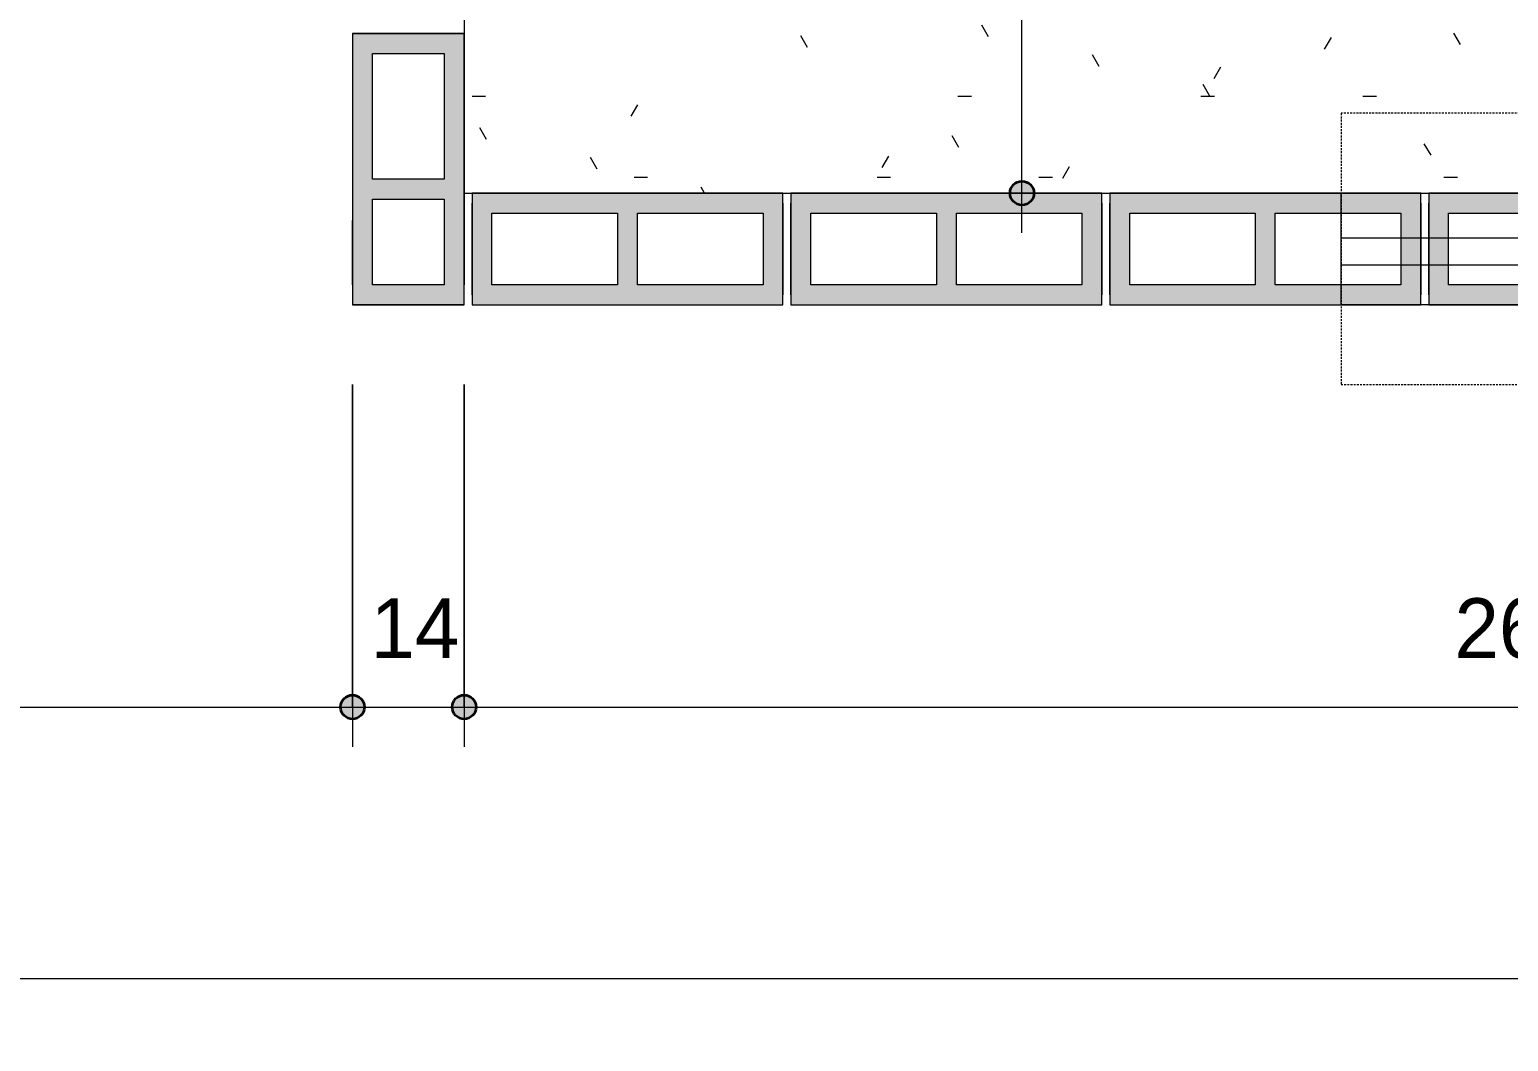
# Model space of a CAD drawing. Header units: centimetres. Extents: x 170 to 13810, y -2277 to 8860.
# Drawn here: x 12459.1 to 12644.6, y -667.2 to -540.3 of the extents above; entities that cross this region are included whole.
import ezdxf

# ---------------------------------------------------------------- set-up
doc = ezdxf.new("R2010")
doc.units = ezdxf.units.CM
doc.linetypes.add('Projeção', pattern=[0.396875, 0.238125, -0.15875])
for name, color, linetype, lineweight, true_color in [('A-ANNO-DIMS-1', 1, 'Continuous', 9, 0xff0000), ('A-GLAZ-1', 1, 'Continuous', 9, 0xff0000), ('S-BEAM-3', 9, 'Continuous', 9, 0xc0c0c0), ('S-BEAM-8', 142, 'Continuous', 9, 0x0080c0)]:
    doc.layers.add(name, color=color, linetype=linetype, lineweight=lineweight, true_color=true_color)
for name, color, linetype, lineweight in [('A-ANNO-DIMS-50', 7, 'Continuous', 9), ('A-DETL-GENF', 7, 'Continuous', 9), ('A-FLOR-OVHD', 7, 'Projeção', 9), ('S-BEAM', 7, 'Continuous', 9), ('S-BEAM-2', 7, 'Continuous', 13), ('S-STRS', 7, 'Continuous', 9)]:
    doc.layers.add(name, color=color, linetype=linetype, lineweight=lineweight)
doc.styles.add('Bahnschrift_13', font='', dxfattribs={"height": 7.5})
doc.styles.get('Bahnschrift_13').set_extended_font_data('Bahnschrift')
doc.dimstyles.new('COTA_LINEAR', dxfattribs={"dimscale": 30.48, "dimtxt": 8.33133, "dimasz": 0.393701, "dimexe": 0.164042, "dimexo": 0.328084, "dimgap": 0.131234, "dimtad": 1, "dimdec": 0, "dimzin": 0, "dimdsep": 46, "dimtxsty": 'Bahnschrift_13', "dimblk1": 'DOTSMALL', "dimblk2": 'DOTSMALL', "dimsah": 1, "dimcen": 0.09, "dimdle": 0.164042, "dimazin": 0, "dimtfac": 1, "dimtdec": 4, "dimtix": 1, "dimtmove": 0, "dimatfit": 3, "dimfxl": 1, "dimtvp": 1, "dimtolj": 1, "dimtzin": 0, "dimarcsym": 2})

# ---------------------------------------------------------------- blocks, each defined once
blk = doc.blocks.new('LEONE - BLOCO 14x34x19 - LEONE - BLOCO 14x34x19-V2-COBERTURA - MODULAÇÃO 1ª FIADA')
at = {"layer": 'S-BEAM-8'}
h = blk.add_hatch(color=256, dxfattribs=at)
h.paths.add_polyline_path([(19.5, -7), (19.5, 7), (-14.5, 7), (-14.5, -7), (11.0998, -7)])
h.paths.add_polyline_path([(-12, -4.5), (-12, 4.5), (-1.25, 4.5), (-1.25, -4.5)])
h.paths.add_polyline_path([(1.25, -4.5), (1.25, 4.5), (17, 4.5), (17, -4.5), (2.5, -4.5)])
at = {"layer": 'A-DETL-GENF'}
for p, q in [((-14.5, 7), (-14.5, 0)), ((2.5, 7), (-14.5, 7)), ((19.5, 7), (2.5, 7)), ((19.5, 0), (19.5, 7)), ((-12, -4.5), (-12, 4.5)), ((-12, 4.5), (-1.25, 4.5)), ((-1.25, 4.5), (-1.25, -4.5)), ((1.25, 4.5), (17, 4.5)), ((1.25, -4.5), (1.25, 4.5)), ((17, 4.5), (17, -4.5)), ((-14.5, 0), (-14.5, -7)), ((19.5, -7), (19.5, 0)), ((-1.25, -4.5), (-12, -4.5)), ((17, -4.5), (1.25, -4.5)), ((-14.5, -7), (2.5, -7)), ((2.5, -7), (19.5, -7))]:
    blk.add_line(p, q, dxfattribs=at)
at = {"layer": 'S-BEAM-2'}
for p, q in [((-14.5, 7), (-14.5, -7)), ((19.5, 7), (-14.5, 7)), ((-14.5, 7), (-14.5, -7)), ((-14.5, -7), (-14.5, 6.8804)), ((-14.5, 5.75), (-14.5, -5.75)), ((-14.5, -5.75), (-14.5, 5.75)), ((-12, 7), (-3.9375, 7)), ((-12, 7), (-3.9375, 7)), ((17, 7), (-12, 7)), ((19.5, -7), (19.5, 7)), ((19.5, 7), (19.5, -7)), ((19.5, -7), (19.5, 7)), ((19.5, -5.75), (19.5, 5.75)), ((19.5, 5.75), (19.5, -5.75)), ((-14.5, -7), (19.5, -7)), ((-12, -7), (-3.9375, -7)), ((-12, -7), (-3.9375, -7)), ((17, -7), (-12, -7))]:
    blk.add_line(p, q, dxfattribs=at)
at = {"layer": 'S-BEAM-3'}
for p, q in [((-12, 4.5), (-1.25, 4.5)), ((-12, -4.5), (-12, 4.5)), ((-1.25, 4.5), (-1.25, -4.5)), ((1.25, 4.5), (17, 4.5)), ((1.25, -4.5), (1.25, 4.5)), ((17, 4.5), (17, -4.5)), ((-1.25, -4.5), (-12, -4.5)), ((17, -4.5), (1.25, -4.5))]:
    blk.add_line(p, q, dxfattribs=at)
blk = doc.blocks.new('LEONE - BLOCO 14X39X19 - LEONE - BLOCO 14X39X19-554799-COBERTURA - MODULAÇÃO 1ª FIADA')
at = {"layer": 'S-BEAM-3'}
h = blk.add_hatch(color=256, dxfattribs=at)
h.paths.add_polyline_path([(19.5, -7), (19.5, 7), (-19.5, 7), (-19.5, -7), (-11.22, -7)])
h.paths.add_polyline_path([(-1.25, -4.5), (-17, -4.5), (-17, 4.5), (-1.25, 4.5), (-1.25, -4.16)])
h.paths.add_polyline_path([(17, -4.5), (1.25, -4.5), (1.25, 4.5), (17, 4.5), (17, 2)])
at = {"layer": 'A-DETL-GENF'}
for p, q in [((19.5, 7), (-19.5, 7)), ((-19.5, 7), (-19.5, 0)), ((19.5, 0), (19.5, 7)), ((-17, -4.5), (-17, 4.5)), ((-17, 4.5), (-1.25, 4.5)), ((-1.25, 4.5), (-1.25, -4.5)), ((1.25, -4.5), (1.25, 4.5)), ((1.25, 4.5), (17, 4.5)), ((17, 4.5), (17, -4.5)), ((-19.5, 0), (-19.5, -7)), ((19.5, -7), (19.5, 0)), ((-1.25, -4.5), (-17, -4.5)), ((17, -4.5), (1.25, -4.5)), ((-19.5, -7), (19.5, -7))]:
    blk.add_line(p, q, dxfattribs=at)
at = {"layer": 'S-BEAM-2'}
for p, q in [((-19.5, 7), (-19.5, -7)), ((19.5, 7), (-19.5, 7)), ((-19.5, 7), (-19.5, -7)), ((-19.5, -5.75), (-19.5, 5.75)), ((19.5, -7), (19.5, 7)), ((19.5, -7), (19.5, 7)), ((19.5, 5.75), (19.5, -5.75)), ((-19.5, -7), (19.5, -7))]:
    blk.add_line(p, q, dxfattribs=at)
at = {"layer": 'S-BEAM-3'}
for p, q in [((-17, 4.5), (-1.25, 4.5)), ((-17, -4.5), (-17, 4.5)), ((-1.25, 4.5), (-1.25, -4.5)), ((1.25, 4.5), (17, 4.5)), ((1.25, -4.5), (1.25, 4.5)), ((17, 4.5), (17, -4.5)), ((-1.25, -4.5), (-17, -4.5)), ((17, -4.5), (1.25, -4.5))]:
    blk.add_line(p, q, dxfattribs=at)
blk = doc.blocks.new('VÃO JANELA - VÃO JANELA 101x81-3244210-COBERTURA - MODULAÇÃO 1ª FIADA')
at = {"layer": 'A-GLAZ-1'}
for p, q in [((-50.5, -7), (-50.5, 7)), ((-50.5, 7), (50.5, 7)), ((50.5, 7), (50.5, -7)), ((-50.5, 1.38), (50.5, 1.38)), ((-50.5, -2), (50.5, -2)), ((50.5, -7), (-50.5, -7))]:
    blk.add_line(p, q, dxfattribs=at)
blk = doc.blocks.new('DIMBLOCK23-COBERTURA - MODULAÇÃO 1ª FIADA')
at = {"layer": 'A-ANNO-DIMS-50', "lineweight": 35, "true_color": 0xff0000}
h = blk.add_hatch(color=1, dxfattribs=at)
edge = h.paths.add_edge_path()
edge.add_arc((11899.59, -625.22), 1.5, 0, 360)
h = blk.add_hatch(color=1, dxfattribs=at)
edge = h.paths.add_edge_path()
edge.add_arc((12499.59, -625.22), 1.5, 0, 360)
at = {"layer": 'A-ANNO-DIMS-50', "color": 1, "true_color": 0xff0000}
for p, q in [((12499.59, -584.76), (12499.59, -630.22)), ((12499.59, -625.22), (12499.59, -584.76)), ((11899.59, -633.1), (11899.59, -620.22)), ((11899.59, -625.22), (12499.59, -625.22)), ((11899.59, -625.22), (11899.59, -633.1))]:
    blk.add_line(p, q, dxfattribs=at)
at = {"layer": 'A-ANNO-DIMS-50', "color": 1, "lineweight": 35, "true_color": 0xff0000}
for centre in [(11899.59, -625.22), (12499.59, -625.22)]:
    blk.add_circle(centre, 1.5, dxfattribs=at)
at = {"layer": 'A-ANNO-DIMS-50', "color": 0, "insert": (12191.07, -611.58), "char_height": 7.5, "width": 20.4496, "attachment_point": 1, "line_spacing_factor": 1.009858, "style": 'Bahnschrift_13'}
blk.add_mtext('600', dxfattribs=at)
blk = doc.blocks.new('_DotSmall')
at = {"color": 0, "linetype": 'ByBlock', "const_width": 0.5}
blk.add_lwpolyline([(-0.0625, 0, 1), (0.0625, 0, 1)], format="xyb", close=True, dxfattribs=at)
blk = doc.blocks.new('DIMBLOCK24-COBERTURA - MODULAÇÃO 1ª FIADA')
at = {"layer": 'A-ANNO-DIMS-50', "lineweight": 35, "true_color": 0xff0000}
h = blk.add_hatch(color=1, dxfattribs=at)
edge = h.paths.add_edge_path()
edge.add_arc((12499.59, -625.22), 1.5, 0, 360)
h = blk.add_hatch(color=1, dxfattribs=at)
edge = h.paths.add_edge_path()
edge.add_arc((12513.59, -625.22), 1.5, 0, 360)
at = {"layer": 'A-ANNO-DIMS-50', "color": 1, "true_color": 0xff0000}
for p, q in [((12499.59, -584.76), (12499.59, -630.22)), ((12499.59, -625.22), (12499.59, -584.76)), ((12513.59, -584.76), (12513.59, -630.22)), ((12513.59, -625.22), (12513.59, -584.76)), ((12499.59, -625.22), (12513.59, -625.22))]:
    blk.add_line(p, q, dxfattribs=at)
at = {"layer": 'A-ANNO-DIMS-50', "color": 1, "lineweight": 35, "true_color": 0xff0000}
for centre in [(12499.59, -625.22), (12513.59, -625.22)]:
    blk.add_circle(centre, 1.5, dxfattribs=at)
at = {"layer": 'A-ANNO-DIMS-50', "color": 0, "insert": (12501.85, -611.58), "char_height": 7.5, "width": 11.3609, "attachment_point": 1, "line_spacing_factor": 1.009858, "style": 'Bahnschrift_13'}
blk.add_mtext('14', dxfattribs=at)
blk = doc.blocks.new('DIMBLOCK25-COBERTURA - MODULAÇÃO 1ª FIADA')
at = {"layer": 'A-ANNO-DIMS-50', "lineweight": 35, "true_color": 0xff0000}
h = blk.add_hatch(color=1, dxfattribs=at)
edge = h.paths.add_edge_path()
edge.add_arc((12513.59, -625.22), 1.5, 0, 360)
h = blk.add_hatch(color=1, dxfattribs=at)
edge = h.paths.add_edge_path()
edge.add_arc((12778.59, -625.22), 1.5, 0, 360)
at = {"layer": 'A-ANNO-DIMS-50', "color": 1, "true_color": 0xff0000}
for p, q in [((12513.59, -584.76), (12513.59, -630.22)), ((12513.59, -625.22), (12513.59, -584.76)), ((12778.59, -633.1), (12778.59, -620.22)), ((12513.59, -625.22), (12778.59, -625.22)), ((12778.59, -625.22), (12778.59, -633.1))]:
    blk.add_line(p, q, dxfattribs=at)
at = {"layer": 'A-ANNO-DIMS-50', "color": 1, "lineweight": 35, "true_color": 0xff0000}
for centre in [(12513.59, -625.22), (12778.59, -625.22)]:
    blk.add_circle(centre, 1.5, dxfattribs=at)
at = {"layer": 'A-ANNO-DIMS-50', "color": 0, "insert": (12637.82, -611.58), "char_height": 7.5, "width": 19.8437, "attachment_point": 1, "line_spacing_factor": 1.009858, "style": 'Bahnschrift_13'}
blk.add_mtext('265', dxfattribs=at)
blk = doc.blocks.new('DIMBLOCK33-COBERTURA - MODULAÇÃO 1ª FIADA')
at = {"layer": 'A-ANNO-DIMS-50', "lineweight": 35, "true_color": 0xff0000}
h = blk.add_hatch(color=1, dxfattribs=at)
edge = h.paths.add_edge_path()
edge.add_arc((11899.59, -659.28), 1.5, 0, 360)
h = blk.add_hatch(color=1, dxfattribs=at)
edge = h.paths.add_edge_path()
edge.add_arc((12778.59, -659.28), 1.5, 0, 360)
at = {"layer": 'A-ANNO-DIMS-50', "color": 1, "true_color": 0xff0000}
for p, q in [((11899.59, -667.16), (11899.59, -654.28)), ((12778.59, -667.16), (12778.59, -654.28)), ((11899.59, -659.28), (12778.59, -659.28)), ((11899.59, -659.28), (11899.59, -667.16)), ((12778.59, -659.28), (12778.59, -667.16))]:
    blk.add_line(p, q, dxfattribs=at)
at = {"layer": 'A-ANNO-DIMS-50', "color": 1, "lineweight": 35, "true_color": 0xff0000}
for centre in [(11899.59, -659.28), (12778.59, -659.28)]:
    blk.add_circle(centre, 1.5, dxfattribs=at)
at = {"layer": 'A-ANNO-DIMS-50', "color": 0, "insert": (12330.76, -645.63), "char_height": 7.5, "width": 19.9952, "attachment_point": 1, "line_spacing_factor": 1.009858, "style": 'Bahnschrift_13'}
blk.add_mtext('879', dxfattribs=at)
blk = doc.blocks.new('DIMBLOCK77-COBERTURA - MODULAÇÃO 1ª FIADA')
at = {"layer": 'A-ANNO-DIMS-50', "lineweight": 35, "true_color": 0xff0000}
h = blk.add_hatch(color=1, dxfattribs=at)
edge = h.paths.add_edge_path()
edge.add_arc((12583.57, -434.76), 1.5, 0, 360)
h = blk.add_hatch(color=1, dxfattribs=at)
edge = h.paths.add_edge_path()
edge.add_arc((12583.57, -560.76), 1.5, 0, 360)
at = {"layer": 'A-ANNO-DIMS-50', "color": 1, "true_color": 0xff0000}
for p, q in [((12634.59, -434.76), (12578.57, -434.76)), ((12583.57, -565.76), (12583.57, -434.76)), ((12583.57, -434.76), (12634.59, -434.76)), ((12591.45, -560.76), (12578.57, -560.76)), ((12583.57, -560.76), (12591.45, -560.76))]:
    blk.add_line(p, q, dxfattribs=at)
at = {"layer": 'A-ANNO-DIMS-50', "color": 1, "lineweight": 35, "true_color": 0xff0000}
for centre in [(12583.57, -434.76), (12583.57, -560.76)]:
    blk.add_circle(centre, 1.5, dxfattribs=at)
at = {"layer": 'A-ANNO-DIMS-50', "color": 0, "insert": (12569.92, -504.95), "char_height": 7.5, "width": 17.2686, "attachment_point": 1, "rotation": 90, "line_spacing_factor": 1.009858, "style": 'Bahnschrift_13'}
blk.add_mtext('126', dxfattribs=at)

msp = doc.modelspace()

# ---------------------------------------------------------------- hatches: boundary and pattern name
at = {"layer": 'S-STRS'}
h = msp.add_hatch(dxfattribs=at)
h.set_pattern_fill('FP_5', color=256, style=0, pattern_type=2)
h.set_pattern_definition([(0, (12412.957, 0), (40.64, 10.16), [1.676, -28.804, 1.676, -28.804, -162.56]), (0, (12412.957, 0), (40.64, 10.16), [-60.96, 1.676, -59.284, 1.676, -28.804, -71.12]), (0, (12412.957, 0), (40.64, 10.16), [-152.4, 1.676, -18.644, 1.676, -49.124]), (120, (12428.197, 5.08), (-29.11882, 30.11527), [1.676, -28.804, 1.676, -28.804, -162.56]), (120, (12428.197, 5.08), (-29.11882, 30.11527), [-60.96, 1.676, -59.284, 1.676, -28.804, -71.12]), (120, (12428.197, 5.08), (-29.11882, 30.11527), [-152.4, 1.676, -18.644, 1.676, -49.124]), (240, (12433.277, 25.4), (-11.52118, -40.27527), [1.676, -28.804, 1.676, -28.804, -162.56]), (240, (12433.277, 25.4), (-11.52118, -40.27527), [-60.96, 1.676, -59.284, 1.676, -28.804, -71.12]), (240, (12433.277, 25.4), (-11.52118, -40.27527), [-152.4, 1.676, -18.644, 1.676, -49.124])])
h.paths.add_polyline_path([(12633.59, -560.76), (12649.09, -560.76), (12649.09, -435.6), (12644.59, -435.6), (12644.59, -433.26), (12513.59, -433.26), (12513.59, -560.76), (12631.09, -560.76)])

# ---------------------------------------------------------------- linework, layer by layer
at = {"layer": 'A-FLOR-OVHD'}
for p, q in [((12623.59, -550.76), (12623.59, -584.76)), ((12724.59, -550.76), (12623.59, -550.76)), ((12623.59, -584.76), (12724.59, -584.76))]:
    msp.add_line(p, q, dxfattribs=at)
at = {"layer": 'S-STRS'}
for p, q in [((12513.59, -433.26), (12513.59, -560.76)), ((12513.59, -560.76), (12649.09, -560.76))]:
    msp.add_line(p, q, dxfattribs=at)

# ---------------------------------------------------------------- block references
at = {"layer": 'A-GLAZ-1'}
msp.add_blockref('VÃO JANELA - VÃO JANELA 101x81-3244210-COBERTURA - MODULAÇÃO 1ª FIADA', (12674.09, -567.76), dxfattribs=at)
at = {"layer": 'S-BEAM', "rotation": 89.9999999999999}
msp.add_blockref('LEONE - BLOCO 14x34x19 - LEONE - BLOCO 14x34x19-V2-COBERTURA - MODULAÇÃO 1ª FIADA', (12506.59, -560.26), dxfattribs=at)
at = {"layer": 'S-BEAM'}
for p in [(12534.09, -567.76), (12574.09, -567.76), (12614.09, -567.76), (12654.09, -567.76)]:
    msp.add_blockref('LEONE - BLOCO 14X39X19 - LEONE - BLOCO 14X39X19-554799-COBERTURA - MODULAÇÃO 1ª FIADA', p, dxfattribs=at)

# ---------------------------------------------------------------- dimensions: what is measured, and where the dimension line sits
at = {"layer": 'A-ANNO-DIMS-1'}
dim = msp.add_linear_dim(base=(12583.57, -434.76), p1=(12581.45, -560.76), p2=(12644.59, -434.76), angle=90, dimstyle='COTA_LINEAR', override={"dimpost": '<>', "dimfxl": 140.934878}, dxfattribs=at)
dim.commit()
dim.dimension.update_dxf_attribs({"geometry": 'DIMBLOCK77-COBERTURA - MODULAÇÃO 1ª FIADA', "text_midpoint": (12575.74, -497.76)})
for base, p1, p2, override, picture, middle in [((12499.59, -625.22), (11899.59, -623.1), (12499.59, -574.76), {"dimpost": '<>', "dimfxl": 601.944428}, 'DIMBLOCK23-COBERTURA - MODULAÇÃO 1ª FIADA', (12199.59, -617.39)), ((12513.59, -625.22), (12499.59, -574.76), (12513.59, -574.76), {"dimpost": '<>', "dimfxl": 14}, 'DIMBLOCK24-COBERTURA - MODULAÇÃO 1ª FIADA', (12506.59, -617.47)), ((12778.59, -625.22), (12513.59, -574.76), (12778.59, -623.1), {"dimpost": '<>', "dimfxl": 269.373523}, 'DIMBLOCK25-COBERTURA - MODULAÇÃO 1ª FIADA', (12646.09, -617.39)), ((12778.59, -659.28), (11899.59, -657.16), (12778.59, -657.16), {"dimpost": '<>', "dimfxl": 879}, 'DIMBLOCK33-COBERTURA - MODULAÇÃO 1ª FIADA', (12339.09, -651.45))]:
    dim = msp.add_linear_dim(base=base, p1=p1, p2=p2, dimstyle='COTA_LINEAR', override=override, dxfattribs=at)
    dim.commit()
    dim.dimension.update_dxf_attribs({"geometry": picture, "text_midpoint": middle})

doc.saveas('drawing.dxf')
